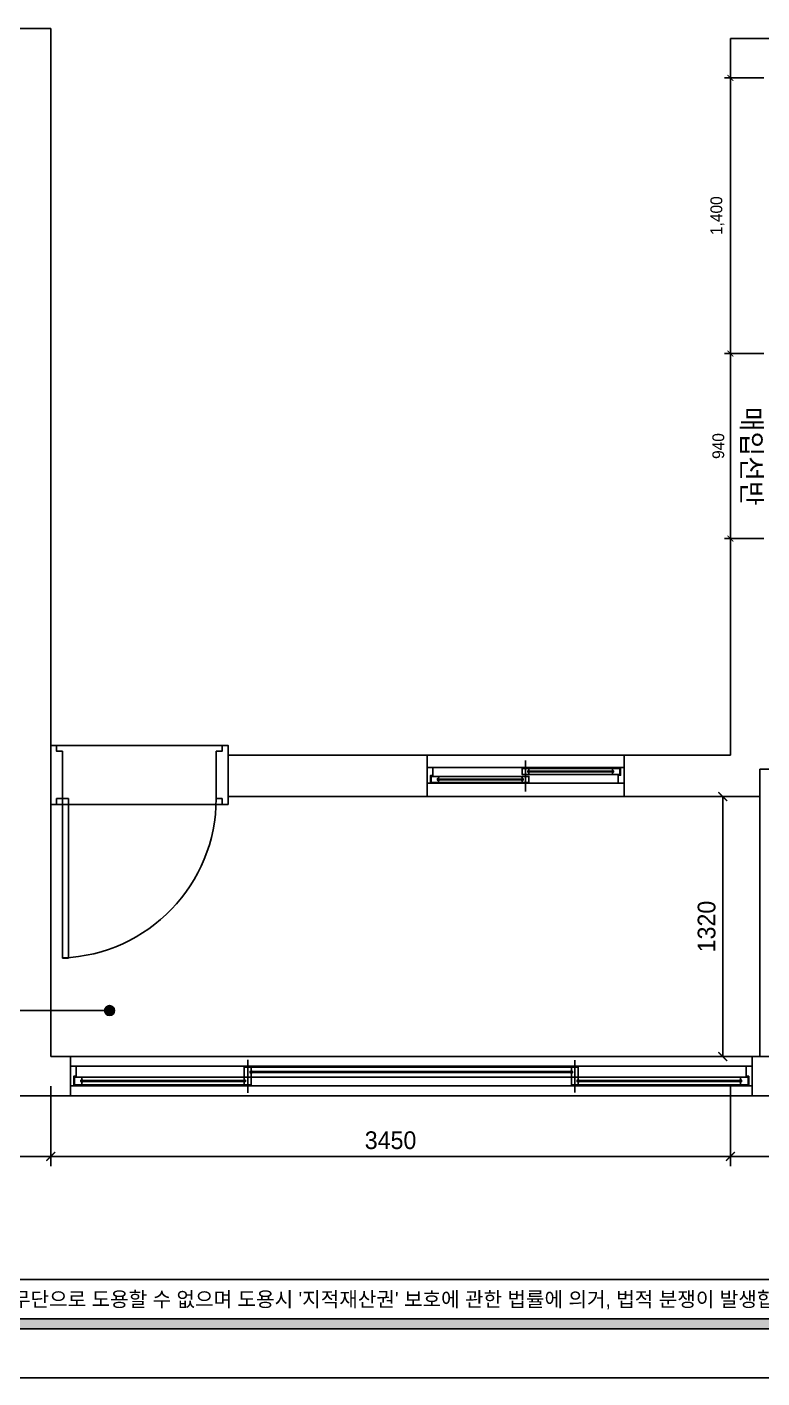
# Model space of a CAD drawing. Header units: millimetres. Extents: x -551172 to 232469, y -3435 to 261611.
# Drawn here: x 176331 to 180061, y 79203 to 86063 of the extents above; entities that cross this region are included whole.
import ezdxf
from ezdxf.enums import TextEntityAlignment as Align

# ---------------------------------------------------------------- set-up
doc = ezdxf.new("R2010")
doc.units = ezdxf.units.MM
doc.header["$LTSCALE"] = 10
doc.header["$PDMODE"] = 3
doc.layers.get('DEFPOINTS').update_dxf_attribs({"color": 248})
for name, color, linetype in [('0-ELC TEXT', 7, 'Continuous'), ('06-FUR', 6, 'Continuous'), ('07-DIM WAL', 5, 'Continuous'), ('F-SYM', 7, 'Continuous'), ('FORM(YOURNAME)-11', 1, 'Continuous'), ('Layer 1', 7, 'Continuous'), ('도면층2', 2, 'Continuous'), ('도면층4', 4, 'Continuous'), ('도면층5', 5, 'Continuous')]:
    doc.layers.add(name, color=color, linetype=linetype)
doc.styles.add('HY 울릉도 L', font='')
doc.styles.add('YOURNAME', font='HY울릉도M.TTF')
doc.styles.add('코레일둥고', font='Korail_Round_Gothic_Medium.ttf')
doc.styles.get('HY 울릉도 L').set_extended_font_data('HY울릉도L')
doc.dimstyles.new('30', dxfattribs={"dimscale": 30, "dimtxt": 2, "dimasz": 1, "dimexe": 1, "dimexo": 1, "dimgap": 1, "dimtad": 1, "dimdec": 0, "dimrnd": 0.05, "dimdsep": 46, "dimlunit": 6, "dimtxsty": 'HY 울릉도 L', "dimblk": 'ARCHTICK', "dimcen": 2.5, "dimdle": 1, "dimclrd": 133, "dimclre": 133, "dimclrt": 30, "dimadec": 0, "dimazin": 0, "dimtfac": 1, "dimtdec": 0, "dimtix": 1, "dimtmove": 2, "dimatfit": 3, "dimldrblk": 'ARCHTICK', "dimfxl": 1, "dimlwd": -1, "dimlwe": -1, "dimarcsym": 0})
doc.dimstyles.new('YOURNAME-50', dxfattribs={"dimscale": 50, "dimtxt": 1.8, "dimasz": 0.9, "dimexe": 1, "dimexo": 3, "dimgap": 0.7, "dimtad": 1, "dimdec": 0, "dimzin": 0, "dimdsep": 46, "dimtxsty": 'YOURNAME', "dimblk": 'ARCHTICK', "dimcen": 0, "dimclrd": 1, "dimclre": 1, "dimclrt": 7, "dimadec": 0, "dimazin": 0, "dimtfac": 1, "dimtdec": 0, "dimtix": 1, "dimtmove": 2, "dimatfit": 3, "dimldrblk": 'ARCHTICK', "dimfxl": 1, "dimtolj": 1, "dimtzin": 0, "dimarcsym": 0})

# ---------------------------------------------------------------- blocks, each defined once
blk = doc.blocks.new('FORM-PLAN')
at = {"layer": 'FORM(YOURNAME)-11'}
h = blk.add_hatch(color=256, dxfattribs=at)
h.dxf.hatch_style = 1
h.paths.add_polyline_path([(-71444, 55115), (10556, 55115), (10556, 54915), (-71444, 54915)])
h.paths.add_polyline_path([(-71444, -2085), (10556, -2085), (10556, -2285), (-71444, -2285)])
at = {"layer": 'DEFPOINTS', "color": 158}
blk.add_line((1346, -1285), (-71444, -1285), dxfattribs=at)
for points in [[(-71444, -2285), (10556, -2285), (10556, 55115), (-71444, 55115)], [(-69444, 53115), (-64, 53115), (-64, 1215), (-69444, 1215)]]:
    blk.add_lwpolyline(points, close=True, dxfattribs=at)
at = {"layer": 'FORM(YOURNAME)-11', "color": 250}
blk.add_lwpolyline([(-72444, -3285), (11556, -3285), (11556, 56115), (-72444, 56115)], close=True, dxfattribs=at)
at = {"layer": 'FORM(YOURNAME)-11'}
blk.add_lwpolyline([(-71444, -2085), (10556, -2085), (10556, -2285), (-71444, -2285)], close=True, dxfattribs=at)
at = {"layer": 'FORM(YOURNAME)-11', "color": 1, "style": 'YOURNAME'}
blk.add_text("- 본 도서는 어떠한 경우에도 무단으로 도용할 수 없으며 도용시 '지적재산권' 보호에 관한 법률에 의거, 법적 분쟁이 발생합니다.  또한 본 도서에 관한 모든 저작권은 당사에 있습니다. -", height=300, dxfattribs=at).set_placement((-32990, -1685), align=Align.MIDDLE_CENTER)
at = {"layer": 'FORM(YOURNAME)-11', "color": 3, "style": 'YOURNAME'}
for tag, height, p in [('1', 450, (9905, 18188)), ('2', 450, (9905, 17544)), ('3', 450, (9905, 16257)), ('4', 450, (9905, 14326)), ('5', 515, (9905, 12009)), ('6', 515, (9905, 9757)), ('7', 515, (9905, 7504)), ('8', 515, (9905, 5252)), ('9', 515, (9905, 2999)), ('10', 515, (5655, 811)), ('11', 515, (9905, 747)), ('12', 515, (5655, -1441)), ('13', 515, (9905, -1441))]:
    blk.add_attdef(tag, text='', height=height, dxfattribs=at).set_placement(p, align=Align.MIDDLE_RIGHT)
blk = doc.blocks.new('_ArchTick')
at = {"color": 0, "linetype": 'ByBlock', "const_width": 0.15}
blk.add_lwpolyline([(-0.5, -0.5), (0.5, 0.5)], dxfattribs=at)
blk = doc.blocks.new('*D323')
at = {"layer": '07-DIM WAL', "color": 1, "lineweight": -2, "transparency": 16777216}
for p, q in [((176451.4, 80685.3), (176451.4, 80277.8)), ((179901.4, 80685.3), (179901.4, 80277.8)), ((176451.4, 80327.8), (179901.4, 80327.8))]:
    blk.add_line(p, q, dxfattribs=at)
at = {"layer": 'DEFPOINTS', "color": 0, "transparency": 16777216}
for p in [(176451.4, 80835.3), (179901.4, 80835.3), (179901.4, 80327.8)]:
    blk.add_point(p, dxfattribs=at)
at = {"layer": '07-DIM WAL', "color": 1, "lineweight": -2, "transparency": 16777216, "xscale": 45, "yscale": 45, "zscale": 45, "rotation": 180}
blk.add_blockref('_ArchTick', (176451.4, 80327.8), dxfattribs=at)
at = {"layer": '07-DIM WAL', "color": 1, "lineweight": -2, "transparency": 16777216, "xscale": 45, "yscale": 45, "zscale": 45}
blk.add_blockref('_ArchTick', (179901.4, 80327.8), dxfattribs=at)
at = {"layer": '07-DIM WAL', "color": 7, "transparency": 16777216, "insert": (178176.4, 80409.6), "char_height": 90, "attachment_point": 5, "style": 'YOURNAME'}
blk.add_mtext('\\A1;3450', dxfattribs=at)
blk = doc.blocks.new('*D324')
at = {"layer": '07-DIM WAL', "color": 1, "lineweight": -2, "transparency": 16777216}
for p, q in [((179901.4, 80685.3), (179901.4, 80277.8)), ((181201.4, 80685.3), (181201.4, 80277.8)), ((179901.4, 80327.8), (181201.4, 80327.8))]:
    blk.add_line(p, q, dxfattribs=at)
at = {"layer": 'DEFPOINTS', "color": 0, "transparency": 16777216}
for p in [(179901.4, 80835.3), (181201.4, 80835.3), (181201.4, 80327.8)]:
    blk.add_point(p, dxfattribs=at)
at = {"layer": '07-DIM WAL', "color": 1, "lineweight": -2, "transparency": 16777216, "xscale": 45, "yscale": 45, "zscale": 45, "rotation": 180}
blk.add_blockref('_ArchTick', (179901.4, 80327.8), dxfattribs=at)
at = {"layer": '07-DIM WAL', "color": 1, "lineweight": -2, "transparency": 16777216, "xscale": 45, "yscale": 45, "zscale": 45}
blk.add_blockref('_ArchTick', (181201.4, 80327.8), dxfattribs=at)
at = {"layer": '07-DIM WAL', "color": 7, "transparency": 16777216, "insert": (180551.4, 80409.6), "char_height": 90, "attachment_point": 5, "style": 'YOURNAME'}
blk.add_mtext('\\A1;1300', dxfattribs=at)
blk = doc.blocks.new('*D327')
at = {"layer": '07-DIM WAL', "color": 1, "lineweight": -2, "transparency": 16777216}
for p, q in [((179901.4, 82155.3), (179812.5, 82155.3)), ((179862.5, 80835.3), (179862.5, 82155.3)), ((179901.4, 80835.3), (179812.5, 80835.3))]:
    blk.add_line(p, q, dxfattribs=at)
at = {"layer": 'DEFPOINTS', "color": 0, "transparency": 16777216}
for p in [(179862.5, 82155.3), (180051.4, 82155.3), (180051.4, 80835.3)]:
    blk.add_point(p, dxfattribs=at)
at = {"layer": '07-DIM WAL', "color": 1, "lineweight": -2, "transparency": 16777216, "xscale": 45, "yscale": 45, "zscale": 45}
for p, rotation in [((179862.5, 82155.3), 90), ((179862.5, 80835.3), 270)]:
    blk.add_blockref('_ArchTick', p, dxfattribs=dict(at, rotation=rotation))
at = {"layer": '07-DIM WAL', "color": 7, "transparency": 16777216, "insert": (179780.7, 81495.3), "char_height": 90, "attachment_point": 5, "rotation": 90, "style": 'YOURNAME'}
blk.add_mtext('\\A1;1320', dxfattribs=at)
blk = doc.blocks.new('*D465')
at = {"layer": '06-FUR', "color": 133, "transparency": 16777216}
for p, q in [((180071.4, 84405.3), (179871.4, 84405.3)), ((179901.4, 84435.3), (179901.4, 83435.3)), ((180071.4, 83465.3), (179871.4, 83465.3))]:
    blk.add_line(p, q, dxfattribs=at)
at = {"layer": 'DEFPOINTS', "color": 0, "transparency": 16777216}
for p in [(180101.4, 84405.3), (179901.4, 83465.3), (180101.4, 83465.3)]:
    blk.add_point(p, dxfattribs=at)
at = {"layer": '06-FUR', "color": 133, "transparency": 16777216, "xscale": 30, "yscale": 30, "zscale": 30}
for p, rotation in [((179901.4, 84405.3), 90), ((179901.4, 83465.3), 270)]:
    blk.add_blockref('_ArchTick', p, dxfattribs=dict(at, rotation=rotation))
at = {"layer": '06-FUR', "color": 30, "transparency": 16777216, "insert": (179840.1, 83935.3), "char_height": 60, "attachment_point": 5, "rotation": 90, "style": 'HY 울릉도 L'}
blk.add_mtext('940', dxfattribs=at)
blk = doc.blocks.new('*D466')
at = {"layer": '06-FUR', "color": 133, "transparency": 16777216}
for p, q in [((179901.4, 84375.3), (179901.4, 85835.3)), ((180071.4, 85805.3), (179871.4, 85805.3)), ((180071.4, 84405.3), (179871.4, 84405.3))]:
    blk.add_line(p, q, dxfattribs=at)
at = {"layer": 'DEFPOINTS', "color": 0, "transparency": 16777216}
for p in [(179901.4, 85805.3), (180101.4, 85805.3), (180101.4, 84405.3)]:
    blk.add_point(p, dxfattribs=at)
at = {"layer": '06-FUR', "color": 133, "transparency": 16777216, "xscale": 30, "yscale": 30, "zscale": 30}
for p, rotation in [((179901.4, 85805.3), 90), ((179901.4, 84405.3), 270)]:
    blk.add_blockref('_ArchTick', p, dxfattribs=dict(at, rotation=rotation))
at = {"layer": '06-FUR', "color": 30, "transparency": 16777216, "insert": (179835.4, 85105.3), "char_height": 60, "attachment_point": 5, "rotation": 90, "style": 'HY 울릉도 L'}
blk.add_mtext('1,400', dxfattribs=at)

msp = doc.modelspace()

# ---------------------------------------------------------------- hatches: boundary and pattern name
at = {"layer": '0-ELC TEXT'}
h = msp.add_hatch(color=256, dxfattribs=at)
h.dxf.hatch_style = 1
edge = h.paths.add_edge_path()
edge.add_arc((176750.3, 81068.6), 25, 180, 540, ccw=False)

# ---------------------------------------------------------------- linework, layer by layer
msp.add_line((175308.1, 81068.6), (176750.3, 81068.6), dxfattribs=at)
msp.add_circle((176750.3, 81068.6), 25, dxfattribs=at)
at = {"layer": 'Layer 1'}
msp.add_line((180051.4, 80835.3), (180051.4, 82155.3), dxfattribs=at)
at = {"layer": '도면층2'}
for p, q in [((176251.4, 86055.3), (176451.4, 86055.3)), ((176451.4, 82365.3), (176451.4, 86055.3)), ((179901.4, 82365.3), (179901.4, 86005.3)), ((179901.4, 86005.3), (180851.4, 86005.3)), ((176451.4, 82165.3), (176451.4, 82365.3)), ((178361.4, 82365.3), (177351.4, 82365.3)), ((177351.4, 82165.3), (177351.4, 82365.3)), ((178361.4, 82365.3), (178361.4, 82155.3)), ((179901.4, 82365.3), (179361.4, 82365.3)), ((179361.4, 82365.3), (179361.4, 82155.3)), ((180051.4, 82155.3), (180051.4, 82295.3)), ((181201.4, 82295.3), (180051.4, 82295.3)), ((176451.4, 80835.3), (176451.4, 82155.3)), ((178361.4, 82155.3), (177351.4, 82155.3)), ((180051.4, 82155.3), (179361.4, 82155.3)), ((176551.4, 80835.3), (176451.4, 80835.3)), ((176551.4, 80635.3), (176551.4, 80835.3)), ((181201.4, 80835.3), (180011.4, 80835.3)), ((176551.4, 80635.3), (176251.4, 80635.3)), ((181321.4, 80635.3), (180011.4, 80635.3))]:
    msp.add_line(p, q, dxfattribs=at)
at = {"layer": '도면층4'}
for p, q in [((177351.4, 82415.3), (176451.4, 82415.3)), ((176451.4, 82415.3), (176451.4, 82115.3)), ((176451.4, 82115.3), (176451.4, 82415.3)), ((177351.4, 82115.3), (177351.4, 82415.3)), ((178361.4, 82155.3), (178361.4, 82365.3)), ((178361.4, 82365.3), (179361.4, 82365.3)), ((178861.3, 82338.8), (178861.3, 82181.8)), ((179361.4, 82365.3), (179361.4, 82155.3)), ((179343.9, 82302.7), (178391.4, 82302.7)), ((179302.3, 82297.7), (178878.8, 82297.7)), ((179302.3, 82267.7), (178878.8, 82267.7)), ((179331.4, 82261.6), (179331.4, 82263.7)), ((179331.4, 82222.7), (178378.8, 82222.7)), ((178843.7, 82257.4), (178420.1, 82257.4)), ((178843.7, 82227.4), (178420.1, 82227.4)), ((176511.4, 82145.3), (176511.4, 81335.3)), ((176511.4, 82145.3), (176541.4, 82145.3)), ((176541.4, 82145.3), (176541.4, 81335.9)), ((179361.4, 82155.3), (178361.4, 82155.3)), ((176451.4, 82115.3), (177351.4, 82115.3)), ((176511.4, 81335.3), (176541.4, 81335.3)), ((177451.4, 80819.2), (177451.4, 80651.4)), ((179981.4, 80786), (176581.4, 80786)), ((177468.8, 80782), (179093.9, 80782)), ((179111.4, 80816.8), (179111.4, 80651.7)), ((176568.8, 80686), (179993.9, 80686)), ((177433.8, 80730.8), (176610.1, 80730.8)), ((177433.8, 80690.8), (176610.1, 80690.8)), ((179093.9, 80730.8), (177468.8, 80730.8)), ((179952.7, 80730.8), (179128.9, 80730.8)), ((179952.7, 80690.8), (179128.9, 80690.8))]:
    msp.add_line(p, q, dxfattribs=at)
for points in [[(176451.4, 82115.3), (176481.4, 82115.3), (176481.4, 82145.3), (176511.4, 82145.3), (176511.4, 82385.3), (176481.4, 82385.3), (176481.4, 82415.3), (176451.4, 82415.3), (176451.4, 82115.3)], [(177351.4, 82115.3), (177321.4, 82115.3), (177321.4, 82145.3), (177291.4, 82145.3), (177291.4, 82385.3), (177321.4, 82385.3), (177321.4, 82415.3), (177351.4, 82415.3), (177351.4, 82115.3)], [(178361.4, 82293.6), (178361.4, 82302.7), (178391.4, 82302.7), (178391.4, 82261.6), (178378.8, 82261.6), (178378.8, 82222.7), (178361.4, 82222.7), (178361.4, 82231.6)], [(178875.3, 82280.7), (179305.8, 82280.7), (179305.8, 82284.7), (178875.3, 82284.7), (178875.3, 82280.7), (178875.3, 82284.7)], [(178878.8, 82288.5), (178881.5, 82287.1), (178882, 82286.1), (178882.6, 82284.7)], [(178878.8, 82276.9), (178881.5, 82278.3), (178882, 82279.3), (178882.6, 82280.7)], [(179302.3, 82288.5), (179299.6, 82287.1), (179299, 82286.1), (179298.5, 82284.7)], [(179302.3, 82276.9), (179299.6, 82278.3), (179299, 82279.3), (179298.5, 82280.7)], [(179361.4, 82293.7), (179361.4, 82302.7), (179343.9, 82302.7), (179343.9, 82263.7), (179331.4, 82263.7), (179331.4, 82222.7), (179361.4, 82222.7), (179361.4, 82231.7)], [(178420.1, 82248.1), (178422.8, 82246.8), (178423.4, 82245.8), (178423.9, 82244.4)], [(178420.1, 82236.6), (178422.8, 82237.9), (178423.4, 82238.9), (178423.9, 82240.4)], [(178843.7, 82248.1), (178841, 82246.8), (178840.5, 82245.8), (178839.9, 82244.4)], [(178843.7, 82236.6), (178841, 82237.9), (178840.5, 82238.9), (178839.9, 82240.4)], [(176551.4, 80777), (176551.4, 80786), (176581.4, 80786), (176581.4, 80735), (176568.8, 80735), (176568.8, 80686), (176551.4, 80686), (176551.4, 80695)], [(177465.4, 80758.4), (179097.4, 80758.4), (179097.4, 80754.4), (177465.4, 80754.4), (177465.4, 80758.4), (177465.4, 80754.4)], [(177468.8, 80762.2), (177471.6, 80760.8), (177472.1, 80759.8), (177472.7, 80758.4)], [(177468.8, 80750.6), (177471.6, 80752), (177472.1, 80753), (177472.7, 80754.4)], [(179093.9, 80762.2), (179091.2, 80760.8), (179090.6, 80759.8), (179090.1, 80758.4)], [(179093.9, 80750.6), (179091.2, 80752), (179090.6, 80753), (179090.1, 80754.4)], [(180011.4, 80777), (180011.4, 80786), (179981.4, 80786), (179981.4, 80735), (179993.9, 80735), (179993.9, 80686), (180011.4, 80686), (180011.4, 80695)], [(176610.1, 80716.9), (176612.8, 80715.6), (176613.4, 80714.6), (176613.9, 80713.2)], [(176610.1, 80705.4), (176612.8, 80706.7), (176613.4, 80707.7), (176613.9, 80709.2)], [(177433.8, 80716.9), (177431.1, 80715.6), (177430.6, 80714.6), (177430, 80713.2)], [(177433.8, 80705.4), (177431.1, 80706.7), (177430.6, 80707.7), (177430, 80709.2)], [(179128.9, 80716.9), (179131.7, 80715.6), (179132.2, 80714.6), (179132.7, 80713.2)], [(179128.9, 80705.4), (179131.7, 80706.7), (179132.2, 80707.7), (179132.7, 80709.2)], [(179952.7, 80716.9), (179949.9, 80715.6), (179949.4, 80714.6), (179948.9, 80713.2)], [(179952.7, 80705.4), (179949.9, 80706.7), (179949.4, 80707.7), (179948.9, 80709.2)]]:
    msp.add_lwpolyline(points, dxfattribs=at)
for points in [[(178873.2, 82285.9), (178878.8, 82287.7), (178878.8, 82297.7), (178843.8, 82297.7), (178843.8, 82267.7), (178878.8, 82267.7), (178878.8, 82277.7), (178873.2, 82279.5)], [(179307.8, 82285.9), (179302.3, 82287.7), (179302.3, 82297.7), (179340.3, 82297.7), (179340.3, 82267.7), (179302.3, 82267.7), (179302.3, 82277.7), (179307.8, 82279.5)], [(178420.1, 82247.4), (178420.1, 82257.4), (178382.1, 82257.4), (178382.1, 82227.4), (178420.1, 82227.4), (178420.1, 82237.4), (178414.5, 82239.1), (178414.5, 82245.6)], [(178416.6, 82240.4), (178847.2, 82240.4), (178847.2, 82244.4), (178416.6, 82244.4)], [(178843.7, 82227.4), (178878.7, 82227.4), (178878.7, 82257.4), (178843.7, 82257.4), (178843.7, 82247.4), (178849.3, 82245.6), (178849.3, 82239.1), (178843.7, 82237.4)], [(176551.4, 80835.3), (180011.4, 80835.3), (180011.4, 80635.3), (176551.4, 80635.3)], [(177433.8, 80730.8), (177433.8, 80782), (177468.8, 80782), (177468.8, 80761.4), (177463.3, 80759.6), (177463.3, 80753.2), (177468.8, 80751.4), (177468.8, 80730.8)], [(179099.5, 80753.2), (179099.5, 80759.6), (179093.9, 80761.4), (179093.9, 80782), (179128.9, 80782), (179128.9, 80730.8), (179093.9, 80730.8), (179093.9, 80751.4)], [(176610.1, 80716.2), (176610.1, 80730.8), (176572.1, 80730.8), (176572.1, 80690.8), (176610.1, 80690.8), (176610.1, 80706.2), (176604.5, 80707.9), (176604.5, 80714.4)], [(177437.3, 80709.2), (176606.6, 80709.2), (176606.6, 80713.2), (177437.3, 80713.2)], [(177433.8, 80730.8), (177433.8, 80716.2), (177439.4, 80714.4), (177439.4, 80707.9), (177433.8, 80706.2), (177433.8, 80690.8), (177468.8, 80690.8), (177468.8, 80730.8)], [(179128.9, 80716.2), (179128.9, 80730.8), (179093.9, 80730.8), (179093.9, 80690.8), (179128.9, 80690.8), (179128.9, 80706.2), (179123.4, 80707.9), (179123.4, 80714.4)], [(179125.4, 80713.2), (179125.4, 80709.2), (179956.2, 80709.2), (179956.2, 80713.2)], [(179952.7, 80706.2), (179952.7, 80690.8), (179990.7, 80690.8), (179990.7, 80730.8), (179952.7, 80730.8), (179952.7, 80716.2), (179958.2, 80714.4), (179958.2, 80707.9)]]:
    msp.add_lwpolyline(points, close=True, dxfattribs=at)
at = {"layer": '도면층5'}
msp.add_arc((176481.4, 82145.3), 810, 272.12255, 0, dxfattribs=at)

# ---------------------------------------------------------------- block references
at = {"layer": 'F-SYM', "xscale": 0.2500000000000001, "yscale": 0.2500000000000001, "zscale": 0.2500000000000001}
msp.add_blockref('FORM-PLAN', (187099.9, 80024), dxfattribs=at)

# ---------------------------------------------------------------- texts
at = {"layer": '0-ELC TEXT', "style": '코레일둥고'}
msp.add_text('매입선반', height=100, rotation=270, dxfattribs=at).set_placement((179959.3, 84134.8))

# ---------------------------------------------------------------- dimensions: what is measured, and where the dimension line sits
at = {"layer": '06-FUR'}
for base, p2, picture, middle in [((179901.4, 85805.3), (180101.4, 85805.3), '*D466', (179835.4, 85105.3)), ((179901.4, 83465.3), (180101.4, 83465.3), '*D465', (179840.1, 83935.3))]:
    dim = msp.add_linear_dim(base=base, p1=(180101.4, 84405.3), p2=p2, angle=90, dimstyle='30', dxfattribs=at)
    dim.commit()
    dim.dimension.update_dxf_attribs({"geometry": picture, "text_midpoint": middle})
at = {"layer": '07-DIM WAL'}
for base, p1, p2, angle, picture, middle in [((179862.5, 82155.3), (180051.4, 80835.3), (180051.4, 82155.3), 90, '*D327', (179780.7, 81495.3)), ((179901.4, 80327.8), (176451.4, 80835.3), (179901.4, 80835.3), 180, '*D323', (178176.4, 80409.6)), ((181201.4, 80327.8), (179901.4, 80835.3), (181201.4, 80835.3), 180, '*D324', (180551.4, 80409.6))]:
    dim = msp.add_linear_dim(base=base, p1=p1, p2=p2, angle=angle, dimstyle='YOURNAME-50', dxfattribs=at)
    dim.commit()
    dim.dimension.update_dxf_attribs({"geometry": picture, "text_midpoint": middle})

doc.saveas('drawing.dxf')
